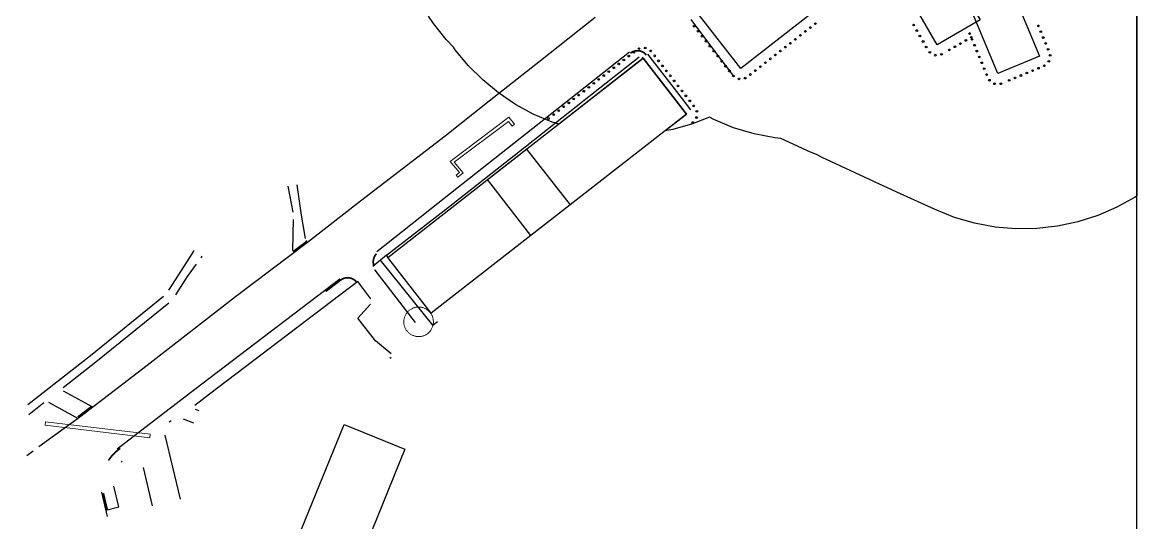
# Model space of a CAD drawing. Header units: metres. Extents: x 376 to 894, y 14078 to 15017.
# Drawn here: x 630.8 to 894.2, y 14257.8 to 14376.1 of the extents above; entities that cross this region are included whole.
import ezdxf

# ---------------------------------------------------------------- set-up
doc = ezdxf.new("R2010")
doc.units = ezdxf.units.M
for name, color, linetype in [('BOUNDARY', 7, 'Continuous'), ('BUILDING', 7, 'Continuous'), ('CURB', 7, 'Continuous'), ('GAS', 7, 'Continuous'), ('GROUND', 7, 'Continuous'), ('WATER_PIPELINE', 7, 'Continuous')]:
    doc.layers.add(name, color=color, linetype=linetype)

# ---------------------------------------------------------------- blocks, each defined once
blk = doc.blocks.new('СНЕЖНОЯГОДНИК_ДОРЕНБОЗА')
blk.add_circle((0, 0), 0.2)

msp = doc.modelspace()

# ---------------------------------------------------------------- linework, layer by layer
at = {"layer": 'BOUNDARY'}
msp.add_lwpolyline([(376.33, 14077.61), (894.21, 14077.61), (894.21, 15017.4), (376.33, 15017.4)], close=True, dxfattribs=at)
at = {"layer": 'BUILDING'}
for points in [[(790.29, 14378.41), (821.44, 14402.77), (831.79, 14389.55), (800.64, 14365.18)], [(847.05, 14370.8), (834.59, 14392.42), (844.78, 14398.3), (857.24, 14376.68)], [(861.37, 14363.97), (853.11, 14383.83), (863, 14387.94), (871.25, 14368.07)], [(740.74, 14338.9), (777.55, 14367.6), (787.82, 14354.42), (751.01, 14325.72)], [(717.16, 14320.52), (750, 14346.12), (760.3, 14332.91), (727.46, 14307.31)], [(695.23, 14252.42), (706.86, 14281.03), (721.23, 14275.19), (709.6, 14246.58)]]:
    msp.add_lwpolyline(points, close=True, dxfattribs=at)
at = {"layer": 'CURB', "color": 7}
for p, q in [((766.17, 14377.21), (753.28, 14367.01)), ((774.35, 14369.05), (751.46, 14350.98)), ((763.58, 14357.7), (776.63, 14367.96)), ((777.33, 14367.87), (777.55, 14367.6)), ((753.28, 14367.01), (741.13, 14357.46)), ((741.13, 14357.46), (730.73, 14349.22)), ((749.64, 14346.67), (763.58, 14357.7)), ((730.73, 14349.22), (710.75, 14333.82)), ((751.46, 14350.98), (728.98, 14333.28)), ((731.56, 14332.41), (749.64, 14346.67)), ((693.55, 14337.38), (694.72, 14331.24)), ((695.7, 14337.64), (696.69, 14330.53)), ((710.75, 14333.82), (698.2, 14324.07)), ((728.98, 14333.28), (714.57, 14321.81)), ((696.69, 14330.53), (697.65, 14324.96)), ((716.85, 14321.03), (731.56, 14332.41)), ((694.86, 14329.51), (694.64, 14322.27)), ((698.2, 14324.07), (681.22, 14311.19)), ((694.64, 14322.27), (695.01, 14321.65)), ((697.85, 14324.52), (698.2, 14324.07)), ((665.43, 14312.75), (670.52, 14320.74)), ((670.52, 14320.74), (671.41, 14322.13)), ((673.06, 14320.44), (673.3, 14320.78)), ((669.86, 14315.97), (671.95, 14318.9)), ((714.05, 14317.64), (714.14, 14317.53)), ((714.14, 14317.53), (723.67, 14305.09)), ((667.11, 14311.68), (669.86, 14315.97)), ((705.87, 14315.4), (673.25, 14290.57)), ((710.08, 14314.82), (675.07, 14288.19)), ((713.16, 14310.75), (710.08, 14314.82)), ((646.9, 14297.35), (664.14, 14311.32)), ((648.14, 14295.78), (665.4, 14309.76)), ((681.22, 14311.19), (660.31, 14294.99)), ((713.11, 14309.48), (710.11, 14306.12)), ((714.31, 14300.8), (710.11, 14306.12)), ((727.91, 14304.56), (728.95, 14305.39)), ((717.96, 14297.71), (714.31, 14300.8)), ((632.08, 14285.73), (646.9, 14297.35)), ((717.65, 14296.67), (717.97, 14296.96)), ((640.44, 14289.74), (648.14, 14295.78)), ((660.31, 14294.99), (644.41, 14282.77)), ((647.45, 14285.1), (640.5, 14288.91)), ((673.25, 14290.57), (660.76, 14281.01)), ((675.07, 14288.19), (671.55, 14285.49)), ((632.32, 14283.37), (635.9, 14286.18)), ((637, 14286.27), (643.97, 14282.44)), ((644.41, 14282.77), (634.74, 14275.69)), ((671.68, 14284.63), (672.51, 14284.32)), ((660.76, 14281.01), (653.22, 14275.19)), ((665.99, 14281.87), (665.54, 14281.52)), ((671.32, 14281.32), (668.93, 14282.28)), ((664.45, 14278.44), (668.08, 14263.37)), ((633.37, 14274.69), (631.89, 14273.6)), ((654.17, 14272.11), (654.37, 14272.29)), ((659.34, 14270.81), (661.52, 14261.78)), ((650.94, 14259.23), (649.59, 14265)), ((653.58, 14261.54), (652.45, 14266.39)), ((650.58, 14260.78), (653.58, 14261.54))]:
    msp.add_line(p, q, dxfattribs=at)
for points in [[(788.81, 14376.77), (795.1, 14368.34), (798.66, 14363.71)], [(778.57, 14368.55), (785.44, 14359.78), (788.78, 14355.39)], [(716.85, 14321.03), (713.63, 14318.39)], [(715.42, 14319.86), (727.78, 14304.46)], [(717.22, 14320.57), (716.85, 14321.03)]]:
    msp.add_lwpolyline(points, dxfattribs=at)
at = {"layer": 'CURB', "color": 7, "ltscale": 0.025, "const_width": 0.4, "flags": 128}
for points in [[(774.54, 14368.82, -0.41517), (778.33, 14368.36, -0.41517)], [(714.54, 14321.41, 0.283688), (713.91, 14318.51, 0.283688)], [(702.51, 14312.46), (706.05, 14315.16, -0.414214), (709.84, 14314.64, -0.414214)], [(653.95, 14275.36), (653.4, 14274.95, 0.085688), (651.17, 14272.51, 0.085688)]]:
    msp.add_lwpolyline(points, format="xyb", dxfattribs=at)
for points in [[(698.02, 14324.3), (694.83, 14321.89)], [(643.89, 14282.75), (647.06, 14285.18)], [(650.87, 14260.85), (649.96, 14264.75)]]:
    msp.add_lwpolyline(points, dxfattribs=at)
at = {"layer": 'GAS', "color": 252, "linetype": 'Continuous', "lineweight": 9, "flags": 128}
for points in [[(727.97, 14305.28), (727.97, 14305.45), (727.95, 14305.62), (727.93, 14305.78), (727.91, 14305.95), (727.87, 14306.11), (727.83, 14306.27), (727.77, 14306.43), (727.72, 14306.59), (727.65, 14306.74), (727.58, 14306.89), (727.5, 14307.04), (727.41, 14307.18), (727.31, 14307.32), (727.21, 14307.45), (727.11, 14307.58), (726.99, 14307.71), (726.88, 14307.82), (726.75, 14307.94), (726.62, 14308.04), (726.49, 14308.14), (726.35, 14308.24), (726.2, 14308.32), (726.06, 14308.4), (725.91, 14308.47), (725.75, 14308.54), (725.6, 14308.6), (725.44, 14308.65), (725.27, 14308.69), (725.11, 14308.72), (724.95, 14308.75), (724.78, 14308.77), (724.61, 14308.78), (724.44, 14308.78), (724.28, 14308.78), (724.11, 14308.76), (723.94, 14308.74), (723.78, 14308.71), (723.62, 14308.68), (723.46, 14308.63), (723.3, 14308.58), (723.14, 14308.52), (722.99, 14308.45), (722.84, 14308.38), (722.69, 14308.3), (722.55, 14308.21), (722.41, 14308.11), (722.28, 14308.01), (722.15, 14307.9), (722.03, 14307.79), (721.91, 14307.67), (721.8, 14307.55), (721.7, 14307.41), (721.6, 14307.28), (721.5, 14307.14), (721.42, 14307), (721.34, 14306.85), (721.27, 14306.7), (721.21, 14306.54), (721.15, 14306.39), (721.1, 14306.23), (721.06, 14306.06), (721.03, 14305.9), (721, 14305.73), (720.98, 14305.57), (720.97, 14305.4), (720.97, 14305.23), (720.98, 14305.07), (720.99, 14304.9), (721.01, 14304.73), (721.04, 14304.57), (721.08, 14304.41), (721.13, 14304.25), (721.18, 14304.09), (721.24, 14303.93), (721.31, 14303.78), (721.39, 14303.63), (721.47, 14303.48), (721.56, 14303.34), (721.65, 14303.2), (721.76, 14303.07), (721.87, 14302.95), (721.98, 14302.82), (722.1, 14302.71), (722.23, 14302.6), (722.36, 14302.49), (722.49, 14302.4), (722.63, 14302.3), (722.78, 14302.22), (722.93, 14302.14), (723.08, 14302.07), (723.23, 14302.01), (723.39, 14301.95), (723.55, 14301.91), (723.71, 14301.87), (723.88, 14301.83), (724.04, 14301.81), (724.21, 14301.79), (724.38, 14301.79), (724.54, 14301.78), (724.71, 14301.79), (724.88, 14301.81), (725.04, 14301.83), (725.21, 14301.86), (725.37, 14301.9), (725.53, 14301.95), (725.69, 14302), (725.85, 14302.07), (726, 14302.13), (726.15, 14302.21), (726.29, 14302.3), (726.43, 14302.39), (726.57, 14302.48), (726.7, 14302.59), (726.83, 14302.7), (726.95, 14302.81), (727.06, 14302.93), (727.17, 14303.06), (727.27, 14303.19), (727.37, 14303.33), (727.46, 14303.47), (727.54, 14303.61), (727.62, 14303.76), (727.69, 14303.91), (727.75, 14304.07), (727.81, 14304.23), (727.85, 14304.39), (727.89, 14304.55), (727.92, 14304.72), (727.95, 14304.88), (727.96, 14305.05), (727.97, 14305.22), (727.97, 14305.28)], [(636.21, 14280.81), (636.31, 14281.63), (661.03, 14278.69), (660.93, 14277.87), (636.21, 14280.81)]]:
    msp.add_lwpolyline(points, dxfattribs=at)
at = {"layer": 'GROUND'}
msp.add_lwpolyline([(894.21, 14440.25), (894.21, 14335.05), (893.84, 14334.78), (889.52, 14332.39), (885, 14330.43), (880.3, 14328.93), (875.47, 14327.9), (870.57, 14327.34), (865.64, 14327.28), (860.72, 14327.7), (855.87, 14328.6), (851.13, 14329.98), (846.55, 14331.82), (837.52, 14335.97), (832.23, 14338.4), (832.08, 14338.47), (819.9, 14344.12), (818.53, 14344.84), (817.11, 14345.41), (810.12, 14348.65), (808.7, 14348.78), (803.76, 14349.74), (798.94, 14351.19), (794.29, 14353.11), (793.25, 14353.67), (789.23, 14352.09), (784.58, 14350.77), (782.7, 14350.43), (787.82, 14354.42), (777.55, 14367.6), (757.6, 14352.04), (756.04, 14352.53), (751.59, 14354.41), (747.35, 14356.71), (743.34, 14359.41), (739.62, 14362.48), (736.2, 14365.9), (733.14, 14369.63), (732.72, 14370.25), (731, 14372.05), (728.03, 14375.84), (726.81, 14377.56)], dxfattribs=at)
at = {"layer": 'WATER_PIPELINE', "color": 252, "linetype": 'Continuous', "lineweight": 9, "flags": 128}
msp.add_lwpolyline([(733.78, 14339.52), (733.36, 14339.99), (734.14, 14340.61), (731.95, 14343.21), (745.83, 14353.69), (747.16, 14352.02), (746.62, 14351.58), (745.71, 14352.69), (732.9, 14343.05), (735.04, 14340.49), (733.78, 14339.52)], dxfattribs=at)

# ---------------------------------------------------------------- block references
at = {"layer": 'BUSH'}
for p in [(789.63, 14375.19), (817.07, 14374.86), (818.25, 14375.79), (841.48, 14375.46), (870.97, 14375.27), (790.56, 14374.01), (791.48, 14372.83), (813.53, 14372.09), (814.71, 14373.02), (815.89, 14373.94), (842.22, 14374.16), (842.97, 14372.86), (854.72, 14373.46), (855.13, 14372.57), (871.54, 14373.89), (872.12, 14372.5), (776.56, 14369.89), (778.03, 14370.05), (792.41, 14371.65), (793.33, 14370.47), (811.16, 14370.24), (812.35, 14371.17), (843.72, 14371.57), (844.47, 14370.27), (849.93, 14369.58), (851.23, 14370.33), (852.53, 14371.08), (853.83, 14371.82), (855.29, 14372.07), (855.87, 14370.69), (872.69, 14371.12), (873.27, 14369.73), (772.97, 14367.2), (774.15, 14368.12), (775.34, 14369.04), (779.33, 14369.35), (780.27, 14368.18), (781.19, 14367), (794.25, 14369.29), (795.18, 14368.11), (796.1, 14366.92), (807.62, 14367.47), (808.8, 14368.4), (809.98, 14369.32), (845.3, 14369.02), (846.61, 14368.34), (848.08, 14368.53), (856.44, 14369.3), (857.02, 14367.92), (873.44, 14366.87), (873.74, 14368.31), (769.42, 14364.43), (770.6, 14365.35), (771.79, 14366.28), (782.11, 14365.81), (783.04, 14364.63), (797.03, 14365.74), (797.95, 14364.56), (804.08, 14364.7), (805.26, 14365.62), (806.44, 14366.55), (857.59, 14366.53), (858.17, 14365.15), (869.61, 14364.68), (870.99, 14365.26), (872.38, 14365.84), (765.87, 14361.67), (767.05, 14362.59), (768.24, 14363.51), (783.96, 14363.45), (784.88, 14362.26), (798.89, 14363.4), (800.21, 14362.72), (801.67, 14362.91), (802.89, 14363.77), (858.74, 14363.76), (859.4, 14362.42), (860.62, 14361.58), (862.1, 14361.57), (864.07, 14362.38), (865.45, 14362.96), (866.84, 14363.53), (868.22, 14364.11), (763.51, 14359.82), (764.69, 14360.74), (785.8, 14361.08), (786.72, 14359.9), (759.96, 14357.05), (761.14, 14357.98), (762.32, 14358.9), (787.65, 14358.72), (788.57, 14357.53), (789.49, 14356.35), (756.41, 14354.29), (757.59, 14355.21), (758.77, 14356.13), (790.24, 14355.06), (755.22, 14353.36), (789.3, 14352.4), (790.18, 14353.59)]:
    msp.add_blockref('СНЕЖНОЯГОДНИК_ДОРЕНБОЗА', p, dxfattribs=at)

doc.saveas('drawing.dxf')
